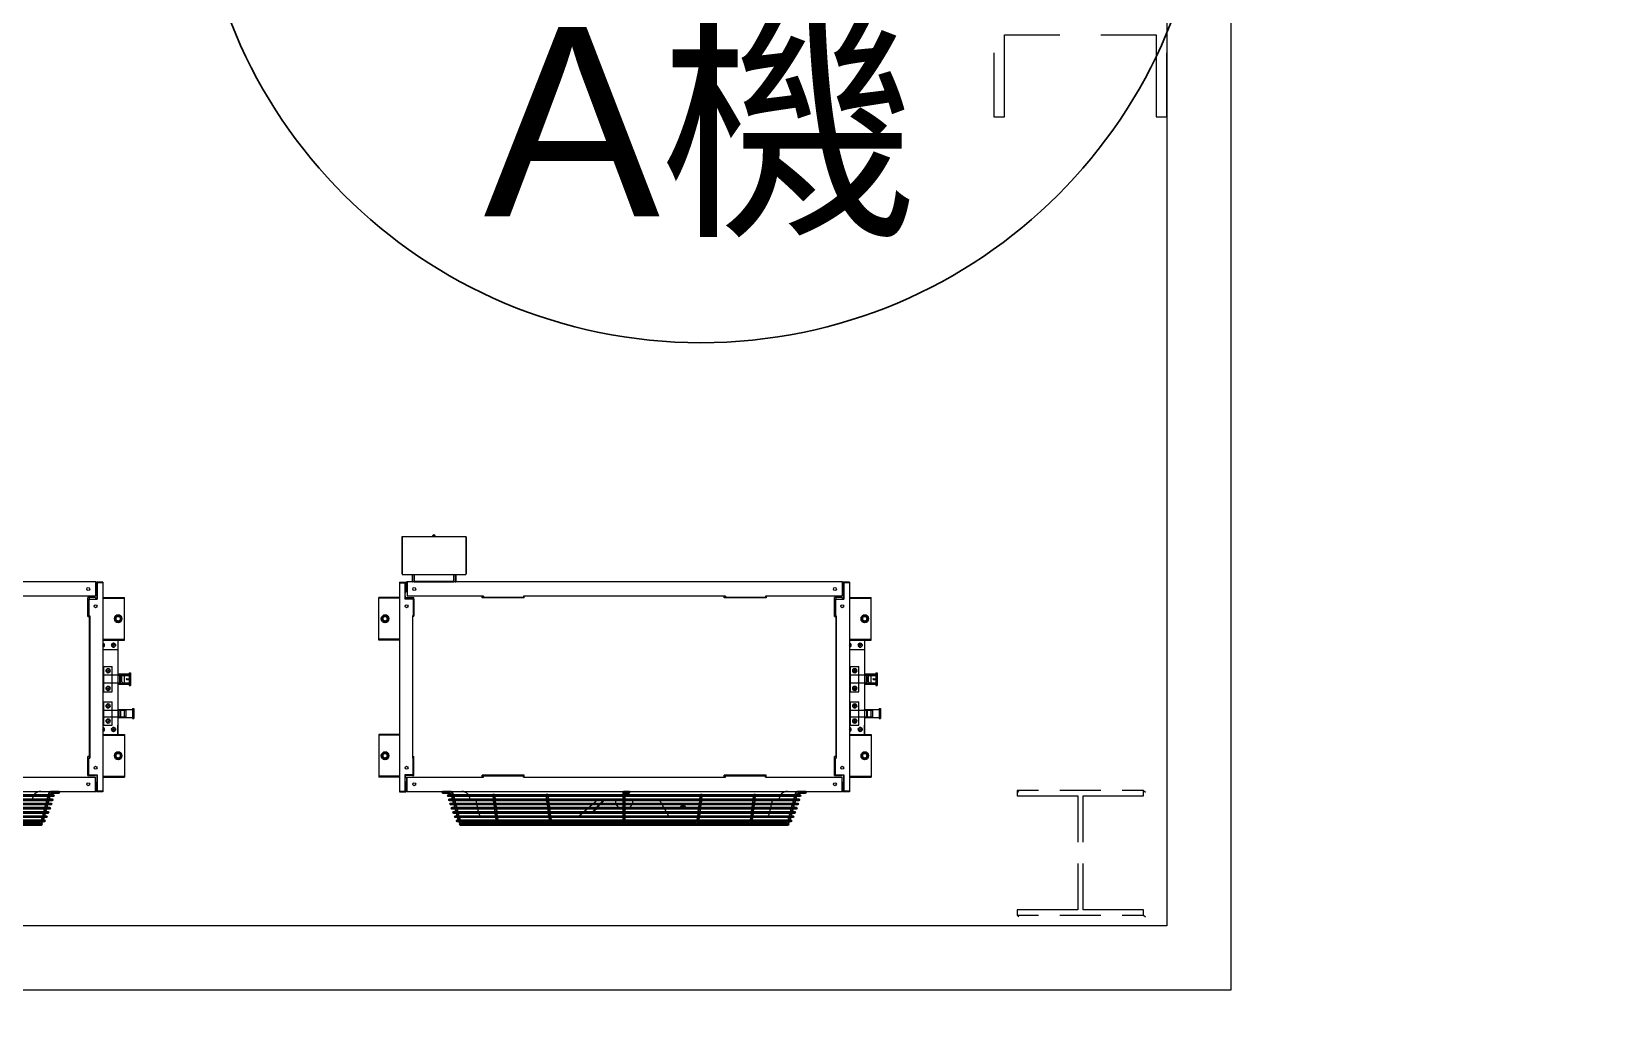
# Model space of a CAD drawing. Header units: millimetres. Extents: x 0 to 31017, y 0 to 21335.
# Drawn here: x 27140.9 to 27514, y 2749 to 2982.7 of the extents above; entities that cross this region are included whole.
import ezdxf
from ezdxf import colors
from ezdxf.entities.mleader import LeaderData, LeaderLine
from ezdxf.enums import TextEntityAlignment as Align
from ezdxf.math import Vec2, Vec3

# ---------------------------------------------------------------- set-up
doc = ezdxf.new("R2010")
doc.units = ezdxf.units.MM
for name, color, linetype in [('PDF_幾何圖形', 7, 'Continuous'), ('凝縮器組合', 7, 'Continuous'), ('吹出網', 3, 'Continuous'), ('木螺', 3, 'Continuous')]:
    doc.layers.add(name, color=color, linetype=linetype)
doc.styles.get("Standard").update_dxf_attribs({"font": 'arial.ttf'})

# ---------------------------------------------------------------- blocks, each defined once
blk = doc.blocks.new('3F建築底圖')
at = {"layer": 'PDF_幾何圖形', "lineweight": 9}
for points in [[(791.54, -3569.93), (791.54, -4092.9), (-30.39, -4092.9), (-30.39, -3569.93)], [(776.29, -3569.93), (776.29, -4077.65), (-15.15, -4077.65), (-15.15, -3569.93)]]:
    blk.add_lwpolyline(points, dxfattribs=at)
at = {"layer": 'PDF_幾何圖形', "lineweight": 0}
for points in [[(735.22, -3870.16), (735.22, -3885.4), (737.76, -3885.4), (737.76, -3865.92), (750.88, -3865.92)], [(760.62, -3865.92), (773.75, -3865.92), (773.75, -3885.4), (776.29, -3885.4), (776.29, -3870.16)], [(745.8, -4045.47), (740.72, -4045.47), (741.14, -4045.89)], [(740.72, -4045.47), (740.72, -4046.74), (755.12, -4046.74), (755.12, -4057.75)], [(760.62, -4045.47), (750.88, -4045.47)], [(756.39, -4057.75), (756.39, -4046.74), (770.79, -4046.74), (770.79, -4045.47), (771.21, -4045.89)], [(770.79, -4045.47), (765.7, -4045.47)], [(755.12, -4062.83), (755.12, -4073.84), (740.72, -4073.84), (740.72, -4075.11), (741.14, -4075.54)], [(770.79, -4075.11), (770.79, -4073.84), (756.39, -4073.84), (756.39, -4062.83)], [(740.72, -4075.11), (745.8, -4075.11)], [(750.88, -4075.11), (760.62, -4075.11)], [(765.7, -4075.11), (770.79, -4075.11), (771.21, -4075.54)]]:
    blk.add_lwpolyline(points, dxfattribs=at)
blk = doc.blocks.new('A$C3D8B3D36')
at = {"layer": '吹出網'}
for p, q in [((-741, 82), (69.8, 82)), ((-741, 79), (69.8, 79)), ((-737.1, 92), (65.9, 92)), ((-737.1, 89), (65.9, 89)), ((-736.9, 72), (-735, 79)), ((-734.2, 82), (-732.3, 89)), ((-732.8, 72), (-730.9, 79)), ((-732.6, 102), (61.4, 102)), ((-732.6, 99), (61.4, 99)), ((-731.4, 92), (-729.5, 99)), ((-730, 82), (-728.1, 89)), ((-727.3, 92), (-725.4, 99)), ((-724.6, 110.5), (53.4, 110.5)), ((-724.6, 106.5), (53.4, 106.5)), ((-722.1, 102.5), (-639, 102.5)), ((-642.4, 79), (-643.3, 72)), ((-641.1, 89), (-642, 82)), ((-639.8, 99), (-640.7, 92)), ((-638.4, 79), (-639.3, 72)), ((-637.1, 89), (-638, 82)), ((-635.8, 99), (-636.7, 92)), ((-632.7, 102.5), (-512.3, 102.5)), ((-515.8, 79), (-516.7, 72)), ((-514.4, 89), (-515.4, 82)), ((-513.1, 99), (-514.1, 92)), ((-511.7, 79), (-512.6, 72)), ((-510.4, 89), (-511.3, 82)), ((-509.1, 99), (-510, 92)), ((-506, 102.5), (-5.6, 102.5)), ((-506, 102.5), (-385.7, 102.5)), ((-337.6, 102), (-337.6, 104.5)), ((-337.6, 92), (-337.6, 99)), ((-337.6, 82), (-337.6, 89)), ((-337.6, 72), (-337.6, 79)), ((-333.6, 102), (-333.6, 104.5)), ((-333.6, 92), (-333.6, 99)), ((-333.6, 82), (-333.6, 89)), ((-333.6, 72), (-333.6, 79)), ((-162.1, 99), (-161.2, 92)), ((-160.8, 89), (-159.9, 82)), ((-159.5, 79), (-158.6, 72)), ((-158.1, 99), (-157.2, 92)), ((-156.8, 89), (-155.9, 82)), ((-155.5, 79), (-154.6, 72)), ((-35.5, 99), (-34.6, 92)), ((-34.2, 89), (-33.3, 82)), ((-32.9, 79), (-32, 72)), ((50.9, 102.5), (-32.3, 102.5)), ((-31.5, 99), (-30.5, 92)), ((-30.1, 89), (-29.2, 82)), ((-28.8, 79), (-27.9, 72)), ((56.1, 92), (54.1, 99)), ((58.8, 82), (56.9, 89)), ((60.2, 92), (58.3, 99)), ((61.5, 72), (59.6, 79)), ((62.9, 82), (61, 89)), ((65.7, 72), (63.8, 79)), ((-753.6, 42), (82.4, 42)), ((-753.6, 39), (82.4, 39)), ((-751.3, 52), (80.1, 52)), ((-751.3, 49), (80.1, 49)), ((-748.1, 62), (76.8, 62)), ((-748.1, 59), (76.8, 59)), ((-746.5, 36.7), (-745.9, 39)), ((-745.1, 72), (73.9, 72)), ((-745.1, 69), (73.9, 69)), ((-745.1, 42), (-743.2, 49)), ((-742.7, 35.7), (-741.8, 39)), ((-742.4, 52), (-740.5, 59)), ((-741, 42), (-739, 49)), ((-739.6, 62), (-737.7, 69)), ((-738.2, 52), (-736.3, 59)), ((-735.5, 62), (-733.6, 69)), ((-647.6, 39), (-647.8, 37.5)), ((-643.8, 37.5), (-647.8, 37.5)), ((-646.3, 49), (-647.2, 42)), ((-645, 59), (-645.9, 52)), ((-643.7, 69), (-644.6, 62)), ((-643.6, 39), (-643.8, 37.5)), ((-642.3, 49), (-643.2, 42)), ((-641, 59), (-641.9, 52)), ((-639.7, 69), (-640.6, 62)), ((-521, 39), (-521.2, 37.5)), ((-517.1, 37.5), (-521.2, 37.5)), ((-519.7, 49), (-520.6, 42)), ((-518.4, 59), (-519.3, 52)), ((-517.1, 69), (-518, 62)), ((-517, 39), (-517.1, 37.5)), ((-515.6, 49), (-516.6, 42)), ((-514.3, 59), (-515.3, 52)), ((-513, 69), (-513.9, 62)), ((-337.6, 62), (-337.6, 69)), ((-337.6, 52), (-337.6, 59)), ((-337.6, 42), (-337.6, 49)), ((-337.6, 34.5), (-337.6, 39)), ((-333.6, 62), (-333.6, 69)), ((-333.6, 52), (-333.6, 59)), ((-333.6, 42), (-333.6, 49)), ((-333.6, 32.5), (-333.6, 39)), ((-158.2, 69), (-157.3, 62)), ((-156.9, 59), (-156, 52)), ((-155.6, 49), (-154.7, 42)), ((-154.3, 39), (-154.1, 37.5)), ((-154.2, 69), (-153.3, 62)), ((-154.1, 37.5), (-150.1, 37.5)), ((-152.9, 59), (-152, 52)), ((-151.6, 49), (-150.6, 42)), ((-150.3, 39), (-150.1, 37.5)), ((-31.6, 69), (-30.7, 62)), ((-30.3, 59), (-29.3, 52)), ((-29, 49), (-28, 42)), ((-27.6, 39), (-27.4, 37.5)), ((-27.5, 69), (-26.6, 62)), ((-27.4, 37.5), (-23.4, 37.5)), ((-26.2, 59), (-25.3, 52)), ((-24.9, 49), (-24, 42)), ((-23.6, 39), (-23.4, 37.5)), ((64.3, 62), (62.3, 69)), ((67, 52), (65.1, 59)), ((68.4, 62), (66.5, 69)), ((69.7, 42), (67.8, 49)), ((71.1, 52), (69.2, 59)), ((71.4, 35.7), (70.5, 39)), ((73.9, 42), (71.9, 49)), ((75.3, 36.7), (74.7, 39)), ((-766.1, 34.5), (-749.4, 34.5)), ((-766.1, 30.5), (-749.4, 30.5)), ((-346.6, 34.5), (-335.6, 34.5)), ((-346.6, 30.5), (-335.6, 30.5)), ((78.2, 34.5), (94.9, 34.5)), ((78.2, 30.5), (94.9, 30.5))]:
    blk.add_line(p, q, dxfattribs=at)
for centre, radius, start, end in [((-741, 80.5), 1.5, 90, 270), ((-737.1, 90.5), 1.5, 90, 270), ((-732.6, 100.5), 1.5, 90, 270), ((-722.1, 99.5), 7, 90, 159.0752), ((-724.6, 108.5), 2, 90, 270), ((-722.1, 99.5), 3, 90, 123.5573), ((-632.7, 99.5), 7, 90, 159.0752), ((-632.7, 99.5), 3, 90, 123.5573), ((-506, 99.5), 7, 90, 159.0752), ((-506, 99.5), 3, 90, 123.5573), ((-335.6, 104.5), 2, 0, 180), ((-165.2, 99.5), 7, 20.9248, 90), ((-165.2, 99.5), 3, 56.4427, 90), ((-38.6, 99.5), 7, 20.9248, 90), ((-38.6, 99.5), 3, 56.4427, 90), ((50.9, 99.5), 7, 20.9248, 90), ((50.9, 99.5), 3, 56.4427, 90), ((53.4, 108.5), 2, 270, 90), ((61.4, 100.5), 1.5, 270, 90), ((65.9, 90.5), 1.5, 270, 90), ((69.8, 80.5), 1.5, 270, 90), ((-753.6, 40.5), 1.5, 90, 270), ((-751.3, 50.5), 1.5, 90, 270), ((-748.1, 60.5), 1.5, 90, 270), ((-745.1, 70.5), 1.5, 90, 270), ((73.9, 70.5), 1.5, 270, 90), ((76.8, 60.5), 1.5, 270, 90), ((80.1, 50.5), 1.5, 270, 90), ((82.4, 40.5), 1.5, 270, 90), ((-766.1, 32.5), 2, 90, 270), ((-749.4, 37.5), 3, 270, 344.7285), ((-749.4, 37.5), 7, 270, 344.7285), ((-346.6, 32.5), 2, 90, 270), ((-335.6, 32.5), 2, 270, 90), ((78.2, 37.5), 7, 195.2715, 270), ((78.2, 37.5), 3, 195.2715, 270), ((94.9, 32.5), 2, 270, 90)]:
    blk.add_arc(centre, radius, start, end, dxfattribs=at)
blk = doc.blocks.new('A$C3B0F5806')
at = {"layer": '木螺', "flags": 128}
blk.add_lwpolyline([(2.7, 12.6), (2.7, 5.4), (9, 1.8), (15.2, 5.4), (15.2, 12.6), (9, 16.2)], close=True, dxfattribs=at)
at = {"layer": '木螺'}
for radius in [9, 5.62]:
    blk.add_circle((9, 9), radius, dxfattribs=at)
blk = doc.blocks.new('A$C6CBB3B47')
at = {"layer": '木螺', "rotation": 270}
blk.add_blockref('A$C3B0F5806', (0, 18), dxfattribs=at)
blk = doc.blocks.new('HSM4')
at = {"color": 3}
for p, q in [((1.7, 1.7), (-1.7, -1.7)), ((1.7, -1.7), (-1.7, 1.7))]:
    blk.add_line(p, q, dxfattribs=at)
blk.add_circle((0, 0), 4.7, dxfattribs=at)
blk = doc.blocks.new('A$C14FE3FEC')
at = {"layer": '凝縮器組合', "rotation": 180}
blk.add_blockref('HSM4', (4.7, 4.7), dxfattribs=at)
blk = doc.blocks.new('3F機組圖灰底')
at = {"linetype": 'Continuous', "lineweight": 15}
h = blk.add_hatch(dxfattribs=at)
h.set_pattern_fill('ANSI31', color=8, scale=0.015, angle=810, style=0)
h.set_pattern_definition([(135, (106812.51297, -46333.883975), (-0.03367596, -0.03367596), [])])
edge = h.paths.add_edge_path()
edge.add_ellipse((106883.9, -46174.93), major_axis=(-0.5, 0), ratio=0.558366, start_angle=0, end_angle=360)
edge = h.paths.add_edge_path(flags=16)
edge.add_spline(control_points=[(106883.5, -46174.93), (106883.5, -46174.94), (106883.5, -46174.95), (106883.51, -46174.97), (106883.52, -46174.98), (106883.55, -46175.01), (106883.57, -46175.03), (106883.62, -46175.06), (106883.65, -46175.07), (106883.75, -46175.1), (106883.83, -46175.11), (106883.97, -46175.11), (106884.05, -46175.1), (106884.15, -46175.07), (106884.18, -46175.06), (106884.23, -46175.03), (106884.25, -46175.01), (106884.28, -46174.98), (106884.29, -46174.97), (106884.3, -46174.95), (106884.3, -46174.94), (106884.3, -46174.93), (106884.3, -46174.92), (106884.29, -46174.9), (106884.28, -46174.88), (106884.25, -46174.85), (106884.23, -46174.84), (106884.18, -46174.81), (106884.15, -46174.8), (106884.05, -46174.76), (106883.97, -46174.75), (106883.83, -46174.75), (106883.75, -46174.76), (106883.65, -46174.8), (106883.62, -46174.81), (106883.57, -46174.84), (106883.55, -46174.85), (106883.52, -46174.88), (106883.51, -46174.9), (106883.5, -46174.92), (106883.5, -46174.93), (106883.5, -46174.93)], knot_values=[0, 0, 0, 0, 0.261799, 0.261799, 0.523599, 0.523599, 0.785398, 0.785398, 1.047198, 1.047198, 1.570796, 1.570796, 2.094395, 2.094395, 2.356194, 2.356194, 2.617994, 2.617994, 2.879793, 2.879793, 3.141593, 3.141593, 3.403392, 3.403392, 3.665191, 3.665191, 3.926991, 3.926991, 4.18879, 4.18879, 4.712389, 4.712389, 5.235988, 5.235988, 5.497787, 5.497787, 5.759587, 5.759587, 6.021386, 6.021386, 6.283185, 6.283185, 6.283185, 6.283185], degree=3, periodic=0)
at = {"color": 8, "linetype": 'Continuous', "lineweight": 15}
for p, q in [((106832.38, -46110.79), (106817.08, -46110.79)), ((106817.08, -46110.79), (106817.08, -46119.59)), ((106817.08, -46110.79), (106817.08, -46119.59)), ((106817.18, -46110.79), (106817.18, -46119.79)), ((106817.18, -46110.79), (106817.18, -46119.79)), ((106824.32, -46110.64), (106824.32, -46110.79)), ((106825.14, -46110.64), (106824.32, -46110.64)), ((106825.14, -46110.71), (106824.32, -46110.71)), ((106824.73, -46110.64), (106824.68, -46110.71)), ((106824.77, -46110.64), (106824.73, -46110.71)), ((106825.14, -46110.64), (106825.14, -46110.79)), ((106832.28, -46110.79), (106832.28, -46119.79)), ((106832.38, -46110.79), (106832.38, -46119.59)), ((106817.08, -46119.59), (106817.18, -46119.59)), ((106817.18, -46119.79), (106832.28, -46119.79)), ((106819.53, -46119.79), (106819.53, -46121.49)), ((106819.65, -46119.79), (106819.65, -46121.49)), ((106820.03, -46119.79), (106820.03, -46121.5)), ((106829.43, -46121.5), (106829.43, -46119.79)), ((106829.81, -46119.79), (106829.81, -46121.49)), ((106829.93, -46119.79), (106829.93, -46121.49)), ((106832.38, -46119.59), (106832.28, -46119.59)), ((106744.41, -46121.5), (106640.81, -46121.5)), ((106744.29, -46121.5), (106744.29, -46124.9)), ((106744.29, -46122.78), (106744.41, -46122.78)), ((106744.33, -46121.71), (106744.33, -46123.71)), ((106744.33, -46121.71), (106744.53, -46121.71)), ((106744.53, -46123.71), (106744.33, -46123.71)), ((106744.41, -46121.5), (106744.41, -46122.78)), ((106744.53, -46123.99), (106744.53, -46121.59)), ((106746.03, -46121.59), (106744.53, -46121.59)), ((106746.03, -46121.59), (106744.53, -46121.59)), ((106746.03, -46121.59), (106744.53, -46121.59)), ((106744.65, -46123.99), (106744.53, -46123.99)), ((106744.63, -46123.99), (106744.63, -46125.59)), ((106744.65, -46123.99), (106744.65, -46121.71)), ((106746.03, -46121.71), (106744.65, -46121.71)), ((106744.73, -46121.71), (106744.73, -46125.59)), ((106746.03, -46121.59), (106746.03, -46171.39)), ((106816.53, -46121.59), (106816.53, -46171.39)), ((106816.53, -46121.59), (106818.03, -46121.59)), ((106816.53, -46121.59), (106818.03, -46121.59)), ((106816.53, -46121.59), (106818.03, -46121.59)), ((106816.53, -46121.71), (106817.91, -46121.71)), ((106817.83, -46121.71), (106817.83, -46125.59)), ((106817.91, -46123.99), (106817.91, -46121.71)), ((106817.91, -46123.99), (106818.03, -46123.99)), ((106818.03, -46123.99), (106818.03, -46121.59)), ((106818.03, -46121.71), (106818.23, -46121.71)), ((106818.03, -46123.71), (106818.23, -46123.71)), ((106921.83, -46121.5), (106818.23, -46121.5)), ((106818.23, -46121.5), (106818.23, -46122.78)), ((106818.23, -46121.5), (106818.23, -46122.78)), ((106818.23, -46121.71), (106818.23, -46123.71)), ((106818.35, -46122.78), (106818.23, -46122.78)), ((106818.35, -46121.5), (106818.35, -46124.9)), ((106819.53, -46121.49), (106819.65, -46121.49)), ((106819.53, -46121.49), (106819.65, -46121.49)), ((106820.03, -46121.37), (106829.43, -46121.37)), ((106820.03, -46121.49), (106829.43, -46121.49)), ((106820.53, -46121.49), (106820.53, -46121.37)), ((106828.93, -46121.49), (106828.93, -46121.37)), ((106829.81, -46121.49), (106829.93, -46121.49)), ((106829.93, -46121.49), (106829.81, -46121.49)), ((106921.71, -46121.5), (106921.71, -46124.9)), ((106921.71, -46122.78), (106921.83, -46122.78)), ((106921.75, -46121.71), (106921.75, -46123.71)), ((106921.75, -46121.71), (106921.95, -46121.71)), ((106921.95, -46123.71), (106921.75, -46123.71)), ((106921.83, -46121.5), (106921.83, -46122.78)), ((106921.95, -46123.99), (106921.95, -46121.59)), ((106923.45, -46121.59), (106921.95, -46121.59)), ((106923.45, -46121.59), (106921.95, -46121.59)), ((106923.45, -46121.59), (106921.95, -46121.59)), ((106922.07, -46123.99), (106921.95, -46123.99)), ((106922.05, -46123.99), (106922.05, -46125.59)), ((106922.07, -46123.99), (106922.07, -46121.71)), ((106923.45, -46121.71), (106922.07, -46121.71)), ((106922.15, -46121.71), (106922.15, -46125.59)), ((106923.45, -46121.59), (106923.45, -46171.39)), ((106744.29, -46124.9), (106726.11, -46124.9)), ((106742.51, -46129.74), (106742.51, -46125.24)), ((106742.81, -46125.24), (106742.51, -46125.24)), ((106742.63, -46125.59), (106742.63, -46129.59)), ((106742.63, -46125.59), (106744.73, -46125.59)), ((106742.75, -46125.59), (106742.75, -46129.59)), ((106742.81, -46125.24), (106742.81, -46125.59)), ((106742.83, -46125.24), (106742.83, -46125.59)), ((106744.33, -46125.24), (106742.83, -46125.24)), ((106744.33, -46125.24), (106744.33, -46125.59)), ((106746.03, -46125.18), (106751.2, -46125.18)), ((106746.03, -46125.41), (106751.2, -46125.41)), ((106751.2, -46135.38), (106751.2, -46125.18)), ((106816.53, -46125.18), (106811.62, -46125.18)), ((106816.53, -46125.18), (106811.62, -46125.18)), ((106811.62, -46135.38), (106811.62, -46125.18)), ((106811.62, -46135.38), (106811.62, -46125.18)), ((106812.62, -46125.18), (106811.62, -46125.18)), ((106816.53, -46125.41), (106811.62, -46125.41)), ((106817.96, -46124.85), (106817.83, -46124.85)), ((106819.93, -46125.59), (106817.83, -46125.59)), ((106817.96, -46125.59), (106817.96, -46124.85)), ((106818.11, -46125.24), (106818.11, -46125.59)), ((106818.11, -46125.24), (106819.61, -46125.24)), ((106836.53, -46124.9), (106818.35, -46124.9)), ((106819.61, -46125.24), (106819.61, -46125.59)), ((106819.64, -46125.24), (106819.64, -46125.59)), ((106819.64, -46125.24), (106819.94, -46125.24)), ((106819.81, -46125.59), (106819.81, -46129.59)), ((106819.93, -46125.59), (106819.93, -46129.59)), ((106819.94, -46129.74), (106819.94, -46125.24)), ((106836.53, -46125), (106836.18, -46125)), ((106836.18, -46125.3), (106836.18, -46125)), ((106846.18, -46125.3), (106836.18, -46125.3)), ((106846.18, -46125.3), (106836.18, -46125.3)), ((106836.53, -46124.9), (106836.53, -46125.2)), ((106846.03, -46125.2), (106836.53, -46125.2)), ((106894.03, -46124.9), (106846.03, -46124.9)), ((106846.03, -46124.9), (106846.03, -46125.2)), ((106846.18, -46125), (106846.03, -46125)), ((106846.18, -46125.3), (106846.18, -46125)), ((106894.03, -46125), (106893.68, -46125)), ((106894.03, -46125), (106893.68, -46125)), ((106893.68, -46125), (106893.68, -46125.3)), ((106893.68, -46125.3), (106893.68, -46125)), ((106903.68, -46125.3), (106893.68, -46125.3)), ((106903.68, -46125.3), (106893.68, -46125.3)), ((106894.03, -46124.9), (106894.03, -46125.2)), ((106903.53, -46125.2), (106894.03, -46125.2)), ((106921.71, -46124.9), (106903.53, -46124.9)), ((106903.53, -46124.9), (106903.53, -46125.2)), ((106903.68, -46125), (106903.53, -46125)), ((106903.68, -46125), (106903.53, -46125)), ((106903.68, -46125), (106903.68, -46125.3)), ((106903.68, -46125.3), (106903.68, -46125)), ((106919.93, -46129.74), (106919.93, -46125.24)), ((106920.23, -46125.24), (106919.93, -46125.24)), ((106920.05, -46125.59), (106920.05, -46129.59)), ((106920.05, -46125.59), (106922.15, -46125.59)), ((106920.17, -46125.59), (106920.17, -46129.59)), ((106920.23, -46125.24), (106920.23, -46125.59)), ((106920.25, -46125.24), (106920.25, -46125.59)), ((106921.75, -46125.24), (106920.25, -46125.24)), ((106921.75, -46125.24), (106921.75, -46125.59)), ((106923.45, -46125.18), (106928.62, -46125.18)), ((106923.45, -46125.41), (106928.62, -46125.41)), ((106928.62, -46135.38), (106928.62, -46125.18)), ((106742.51, -46129.74), (106742.81, -46129.74)), ((106742.63, -46129.59), (106742.93, -46129.59)), ((106742.8, -46129.74), (106742.8, -46129.59)), ((106742.81, -46129.74), (106742.81, -46129.59)), ((106742.83, -46129.59), (106742.83, -46163.39)), ((106742.93, -46129.59), (106742.93, -46163.39)), ((106819.63, -46129.59), (106819.63, -46163.39)), ((106819.93, -46129.59), (106819.63, -46129.59)), ((106819.64, -46129.59), (106819.64, -46129.74)), ((106819.94, -46129.74), (106819.64, -46129.74)), ((106919.93, -46129.74), (106920.23, -46129.74)), ((106920.05, -46129.59), (106920.35, -46129.59)), ((106920.22, -46129.74), (106920.22, -46129.59)), ((106920.23, -46129.74), (106920.23, -46129.59)), ((106920.25, -46129.59), (106920.25, -46163.39)), ((106920.35, -46129.59), (106920.35, -46163.39)), ((106746.03, -46135.15), (106751.2, -46135.15)), ((106746.03, -46135.15), (106751.2, -46135.15)), ((106746.03, -46135.38), (106749.6, -46135.38)), ((106746.03, -46135.38), (106749.6, -46135.38)), ((106746.03, -46135.38), (106749.6, -46135.38)), ((106749.6, -46135.15), (106749.6, -46137.55)), ((106749.6, -46135.15), (106749.6, -46137.55)), ((106749.6, -46135.38), (106749.6, -46143.67)), ((106749.6, -46135.38), (106751.2, -46135.38)), ((106749.6, -46135.38), (106749.6, -46143.67)), ((106749.6, -46135.38), (106751.2, -46135.38)), ((106751.2, -46135.38), (106751.2, -46135.38)), ((106751.2, -46135.38), (106751.2, -46135.38)), ((106816.53, -46135.15), (106811.62, -46135.15)), ((106816.53, -46135.38), (106811.62, -46135.38)), ((106816.53, -46135.38), (106811.62, -46135.38)), ((106923.45, -46135.15), (106928.62, -46135.15)), ((106923.45, -46135.15), (106928.62, -46135.15)), ((106923.45, -46135.38), (106927.02, -46135.38)), ((106923.45, -46135.38), (106927.02, -46135.38)), ((106923.45, -46135.38), (106927.02, -46135.38)), ((106927.02, -46135.15), (106927.02, -46137.55)), ((106927.02, -46135.15), (106927.02, -46137.55)), ((106927.02, -46135.38), (106927.02, -46143.67)), ((106927.02, -46135.38), (106928.62, -46135.38)), ((106927.02, -46135.38), (106927.02, -46143.67)), ((106927.02, -46135.38), (106928.62, -46135.38)), ((106928.62, -46135.38), (106928.62, -46135.38)), ((106928.62, -46135.38), (106928.62, -46135.38)), ((106746.16, -46136.38), (106746.03, -46136.52)), ((106746.16, -46136.38), (106746.03, -46136.52)), ((106746.16, -46136.72), (106746.03, -46136.58)), ((106746.16, -46136.72), (106746.03, -46136.58)), ((106746.03, -46137.55), (106749.6, -46137.55)), ((106746.03, -46137.55), (106749.6, -46137.55)), ((106923.58, -46136.38), (106923.45, -46136.52)), ((106923.58, -46136.38), (106923.45, -46136.52)), ((106923.58, -46136.72), (106923.45, -46136.58)), ((106923.58, -46136.72), (106923.45, -46136.58)), ((106923.45, -46137.55), (106927.02, -46137.55)), ((106923.45, -46137.55), (106927.02, -46137.55)), ((106746.3, -46141.62), (106748.3, -46141.62)), ((106746.3, -46147.62), (106746.3, -46141.62)), ((106746.3, -46141.62), (106748.3, -46141.62)), ((106746.3, -46147.62), (106746.3, -46141.62)), ((106748.3, -46147.62), (106748.3, -46141.62)), ((106748.3, -46147.62), (106748.3, -46141.62)), ((106923.72, -46141.62), (106925.72, -46141.62)), ((106923.72, -46147.62), (106923.72, -46141.62)), ((106923.72, -46141.62), (106925.72, -46141.62)), ((106923.72, -46147.62), (106923.72, -46141.62)), ((106925.72, -46147.62), (106925.72, -46141.62)), ((106925.72, -46147.62), (106925.72, -46141.62)), ((106750.12, -46143.67), (106746.03, -46143.67)), ((106750.12, -46145.57), (106746.03, -46145.57)), ((106750.12, -46143.67), (106748.57, -46143.67)), ((106749.6, -46145.57), (106748.57, -46145.57)), ((106749.6, -46145.57), (106749.6, -46151.99)), ((106749.63, -46143.39), (106749.63, -46145.84)), ((106749.63, -46143.39), (106752.33, -46143.39)), ((106749.63, -46143.69), (106752.33, -46143.69)), ((106749.63, -46145.54), (106752.33, -46145.54)), ((106749.63, -46145.84), (106752.33, -46145.84)), ((106750.22, -46143.54), (106750.12, -46143.67)), ((106750.12, -46145.57), (106750.12, -46143.67)), ((106750.22, -46145.7), (106750.12, -46145.57)), ((106750.22, -46145.7), (106750.22, -46143.54)), ((106750.22, -46143.54), (106751.22, -46143.54)), ((106750.22, -46145.7), (106751.22, -46145.7)), ((106750.83, -46143.77), (106750.53, -46144.02)), ((106750.53, -46144.02), (106750.53, -46145.22)), ((106750.53, -46145.22), (106750.83, -46145.47)), ((106750.83, -46143.77), (106752.33, -46143.77)), ((106750.83, -46145.47), (106752.33, -46145.47)), ((106751.2, -46143.67), (106751.2, -46143.67)), ((106751.2, -46145.57), (106751.2, -46145.57)), ((106751.22, -46145.7), (106751.22, -46143.54)), ((106751.73, -46144.52), (106752.63, -46144.52)), ((106751.73, -46144.72), (106752.63, -46144.72)), ((106752.33, -46143.09), (106752.33, -46145.84)), ((106752.33, -46143.09), (106752.63, -46143.09)), ((106752.33, -46143.69), (106752.33, -46143.77)), ((106752.33, -46145.47), (106752.33, -46145.54)), ((106752.33, -46145.84), (106752.33, -46146.14)), ((106752.33, -46146.14), (106752.63, -46146.14)), ((106752.63, -46143.09), (106752.63, -46146.14)), ((106927.54, -46143.67), (106923.45, -46143.67)), ((106927.54, -46145.57), (106923.45, -46145.57)), ((106927.54, -46143.67), (106925.99, -46143.67)), ((106927.02, -46145.57), (106925.99, -46145.57)), ((106927.02, -46145.57), (106927.02, -46151.99)), ((106927.05, -46143.39), (106927.05, -46145.84)), ((106927.05, -46143.39), (106929.75, -46143.39)), ((106927.05, -46143.69), (106929.75, -46143.69)), ((106927.05, -46145.54), (106929.75, -46145.54)), ((106927.05, -46145.84), (106929.75, -46145.84)), ((106927.64, -46143.54), (106927.54, -46143.67)), ((106927.54, -46145.57), (106927.54, -46143.67)), ((106927.64, -46145.7), (106927.54, -46145.57)), ((106927.64, -46145.7), (106927.64, -46143.54)), ((106927.64, -46143.54), (106928.64, -46143.54)), ((106927.64, -46145.7), (106928.64, -46145.7)), ((106928.25, -46143.77), (106927.95, -46144.02)), ((106927.95, -46144.02), (106927.95, -46145.22)), ((106927.95, -46145.22), (106928.25, -46145.47)), ((106928.25, -46143.77), (106929.75, -46143.77)), ((106928.25, -46145.47), (106929.75, -46145.47)), ((106928.63, -46143.67), (106928.63, -46143.67)), ((106928.63, -46145.57), (106928.63, -46145.57)), ((106928.64, -46145.7), (106928.64, -46143.54)), ((106929.15, -46144.52), (106930.05, -46144.52)), ((106929.15, -46144.72), (106930.05, -46144.72)), ((106929.75, -46143.09), (106929.75, -46145.84)), ((106929.75, -46143.09), (106930.05, -46143.09)), ((106929.75, -46143.69), (106929.75, -46143.77)), ((106929.75, -46145.47), (106929.75, -46145.54)), ((106929.75, -46145.84), (106929.75, -46146.14)), ((106929.75, -46146.14), (106930.05, -46146.14)), ((106930.05, -46143.09), (106930.05, -46146.14)), ((106746.3, -46147.62), (106748.3, -46147.62)), ((106746.3, -46147.62), (106748.3, -46147.62)), ((106746.3, -46155.58), (106746.3, -46149.98)), ((106746.3, -46155.58), (106746.3, -46149.98)), ((106746.3, -46149.98), (106748.3, -46149.98)), ((106746.3, -46149.98), (106748.3, -46149.98)), ((106748.3, -46155.58), (106748.3, -46149.98)), ((106748.3, -46155.58), (106748.3, -46149.98)), ((106923.72, -46147.62), (106925.72, -46147.62)), ((106923.72, -46147.62), (106925.72, -46147.62)), ((106923.72, -46155.58), (106923.72, -46149.98)), ((106923.72, -46155.58), (106923.72, -46149.98)), ((106923.72, -46149.98), (106925.72, -46149.98)), ((106923.72, -46149.98), (106925.72, -46149.98)), ((106925.72, -46155.58), (106925.72, -46149.98)), ((106925.72, -46155.58), (106925.72, -46149.98)), ((106746.03, -46151.99), (106750.2, -46151.99)), ((106746.03, -46153.58), (106750.2, -46153.58)), ((106749.74, -46151.99), (106749.6, -46151.85)), ((106749.6, -46151.85), (106749.6, -46153.72)), ((106749.6, -46151.85), (106753.1, -46151.85)), ((106749.6, -46153.58), (106749.6, -46157.97)), ((106749.6, -46153.72), (106749.74, -46153.58)), ((106749.6, -46153.72), (106753.1, -46153.72)), ((106749.74, -46153.58), (106749.74, -46151.99)), ((106749.74, -46151.99), (106751.6, -46151.99)), ((106749.74, -46153.58), (106751.6, -46153.58)), ((106750.3, -46151.86), (106750.2, -46151.99)), ((106750.2, -46153.58), (106750.2, -46151.99)), ((106750.3, -46153.71), (106750.2, -46153.58)), ((106750.3, -46151.86), (106751.2, -46151.86)), ((106750.3, -46153.71), (106750.3, -46151.86)), ((106750.3, -46153.71), (106751.2, -46153.71)), ((106751.2, -46153.71), (106751.2, -46151.86)), ((106751.6, -46153.58), (106751.6, -46151.99)), ((106753.1, -46151.56), (106753.4, -46151.56)), ((106753.1, -46151.56), (106753.1, -46151.85)), ((106753.1, -46151.85), (106753.1, -46154.01)), ((106753.1, -46154.01), (106753.4, -46154.01)), ((106753.4, -46151.56), (106753.4, -46154.01)), ((106923.45, -46151.99), (106927.63, -46151.99)), ((106923.45, -46153.58), (106927.63, -46153.58)), ((106927.16, -46151.99), (106927.02, -46151.85)), ((106927.02, -46151.85), (106927.02, -46153.72)), ((106927.02, -46151.85), (106930.52, -46151.85)), ((106927.02, -46153.58), (106927.02, -46157.97)), ((106927.02, -46153.72), (106927.16, -46153.58)), ((106927.02, -46153.72), (106930.52, -46153.72)), ((106927.16, -46153.58), (106927.16, -46151.99)), ((106927.16, -46151.99), (106929.02, -46151.99)), ((106927.16, -46153.58), (106929.02, -46153.58)), ((106927.73, -46151.86), (106927.63, -46151.99)), ((106927.63, -46153.58), (106927.63, -46151.99)), ((106927.73, -46153.71), (106927.63, -46153.58)), ((106927.73, -46151.86), (106928.63, -46151.86)), ((106927.73, -46153.71), (106927.73, -46151.86)), ((106927.73, -46153.71), (106928.63, -46153.71)), ((106928.63, -46153.71), (106928.63, -46151.86)), ((106929.02, -46153.58), (106929.02, -46151.99)), ((106930.52, -46151.56), (106930.82, -46151.56)), ((106930.52, -46151.56), (106930.52, -46151.85)), ((106930.52, -46151.85), (106930.52, -46154.01)), ((106930.52, -46154.01), (106930.82, -46154.01)), ((106930.82, -46151.56), (106930.82, -46154.01)), ((106746.16, -46156.4), (106746.03, -46156.54)), ((106746.16, -46156.4), (106746.03, -46156.54)), ((106746.16, -46156.74), (106746.03, -46156.6)), ((106746.16, -46156.74), (106746.03, -46156.6)), ((106746.03, -46157.74), (106749.6, -46157.74)), ((106746.3, -46155.58), (106748.3, -46155.58)), ((106746.3, -46155.58), (106748.3, -46155.58)), ((106746.3, -46155.58), (106748.3, -46155.58)), ((106746.3, -46155.58), (106748.3, -46155.58)), ((106749.6, -46157.97), (106749.6, -46155.57)), ((106749.6, -46157.74), (106751.2, -46157.74)), ((106751.2, -46157.74), (106751.2, -46167.94)), ((106751.2, -46157.74), (106751.2, -46157.74)), ((106811.62, -46157.74), (106811.62, -46167.94)), ((106811.62, -46157.74), (106811.62, -46167.94)), ((106816.53, -46157.74), (106811.62, -46157.74)), ((106923.58, -46156.4), (106923.45, -46156.54)), ((106923.58, -46156.4), (106923.45, -46156.54)), ((106923.58, -46156.74), (106923.45, -46156.6)), ((106923.58, -46156.74), (106923.45, -46156.6)), ((106923.45, -46157.74), (106927.02, -46157.74)), ((106923.72, -46155.58), (106925.72, -46155.58)), ((106923.72, -46155.58), (106925.72, -46155.58)), ((106923.72, -46155.58), (106925.72, -46155.58)), ((106923.72, -46155.58), (106925.72, -46155.58)), ((106927.02, -46157.97), (106927.02, -46155.57)), ((106927.02, -46157.74), (106928.62, -46157.74)), ((106928.62, -46157.74), (106928.62, -46167.94)), ((106928.62, -46157.74), (106928.62, -46157.74)), ((106746.03, -46157.97), (106751.2, -46157.97)), ((106816.53, -46157.97), (106811.62, -46157.97)), ((106923.45, -46157.97), (106928.62, -46157.97)), ((106742.51, -46167.54), (106742.51, -46163.04)), ((106742.81, -46163.04), (106742.51, -46163.04)), ((106742.63, -46167.39), (106742.63, -46163.39)), ((106742.63, -46163.39), (106742.93, -46163.39)), ((106742.75, -46167.39), (106742.75, -46163.39)), ((106742.81, -46163.04), (106742.81, -46163.39)), ((106819.93, -46163.39), (106819.63, -46163.39)), ((106819.64, -46163.04), (106819.64, -46163.39)), ((106819.64, -46163.04), (106819.94, -46163.04)), ((106819.81, -46167.39), (106819.81, -46163.39)), ((106819.93, -46167.39), (106819.93, -46163.39)), ((106819.94, -46167.54), (106819.94, -46163.04)), ((106919.93, -46167.54), (106919.93, -46163.04)), ((106920.23, -46163.04), (106919.93, -46163.04)), ((106920.05, -46167.39), (106920.05, -46163.39)), ((106920.05, -46163.39), (106920.35, -46163.39)), ((106920.17, -46167.39), (106920.17, -46163.39)), ((106920.23, -46163.04), (106920.23, -46163.39)), ((106726.11, -46167.9), (106744.29, -46167.9)), ((106742.51, -46167.54), (106742.81, -46167.54)), ((106742.81, -46167.54), (106742.51, -46167.54)), ((106742.63, -46167.39), (106744.73, -46167.39)), ((106742.81, -46167.54), (106742.81, -46167.39)), ((106742.81, -46167.39), (106742.81, -46167.54)), ((106742.83, -46167.39), (106742.83, -46167.54)), ((106742.83, -46167.54), (106744.33, -46167.54)), ((106744.29, -46171.3), (106744.29, -46167.9)), ((106744.33, -46167.39), (106744.33, -46167.54)), ((106744.53, -46168.99), (106744.53, -46171.39)), ((106744.65, -46168.99), (106744.53, -46168.99)), ((106744.63, -46167.39), (106744.63, -46168.99)), ((106744.65, -46168.99), (106744.65, -46171.27)), ((106744.73, -46167.39), (106744.73, -46171.27)), ((106746.03, -46167.71), (106751.2, -46167.71)), ((106746.03, -46167.94), (106751.2, -46167.94)), ((106816.53, -46167.71), (106811.62, -46167.71)), ((106816.53, -46167.94), (106811.62, -46167.94)), ((106816.53, -46167.94), (106811.62, -46167.94)), ((106812.62, -46167.94), (106811.62, -46167.94)), ((106817.83, -46167.39), (106817.83, -46171.27)), ((106819.93, -46167.39), (106817.83, -46167.39)), ((106817.96, -46168.13), (106817.83, -46168.13)), ((106817.91, -46168.99), (106817.91, -46171.27)), ((106817.91, -46168.99), (106818.03, -46168.99)), ((106817.96, -46167.39), (106817.96, -46168.13)), ((106819.61, -46167.54), (106817.96, -46167.54)), ((106818.03, -46168.99), (106818.03, -46171.39)), ((106818.31, -46167.98), (106818.35, -46167.98)), ((106818.31, -46169.48), (106818.31, -46167.98)), ((106818.35, -46167.9), (106836.53, -46167.9)), ((106818.35, -46171.3), (106818.35, -46167.9)), ((106819.61, -46167.39), (106819.61, -46167.54)), ((106819.64, -46167.54), (106819.64, -46167.39)), ((106819.64, -46167.39), (106819.64, -46167.54)), ((106819.64, -46167.54), (106819.94, -46167.54)), ((106819.94, -46167.54), (106819.64, -46167.54)), ((106836.18, -46167.78), (106836.18, -46167.48)), ((106836.18, -46167.78), (106836.18, -46167.48)), ((106846.18, -46167.48), (106836.18, -46167.48)), ((106836.53, -46167.78), (106836.18, -46167.78)), ((106836.53, -46167.6), (106846.03, -46167.6)), ((106836.53, -46167.9), (106836.53, -46167.6)), ((106846.03, -46167.9), (106846.03, -46167.6)), ((106846.18, -46167.78), (106846.03, -46167.78)), ((106846.03, -46167.9), (106894.03, -46167.9)), ((106846.18, -46167.78), (106846.18, -46167.48)), ((106893.68, -46167.78), (106893.68, -46167.48)), ((106903.68, -46167.48), (106893.68, -46167.48)), ((106894.03, -46167.78), (106893.68, -46167.78)), ((106894.03, -46167.6), (106903.53, -46167.6)), ((106894.03, -46167.9), (106894.03, -46167.6)), ((106903.53, -46167.9), (106903.53, -46167.6)), ((106903.68, -46167.78), (106903.53, -46167.78)), ((106903.53, -46167.9), (106921.71, -46167.9)), ((106903.68, -46167.78), (106903.68, -46167.48)), ((106919.93, -46167.54), (106920.23, -46167.54)), ((106920.23, -46167.54), (106919.93, -46167.54)), ((106920.05, -46167.39), (106922.15, -46167.39)), ((106920.23, -46167.54), (106920.23, -46167.39)), ((106920.23, -46167.39), (106920.23, -46167.54)), ((106920.25, -46167.39), (106920.25, -46167.54)), ((106920.25, -46167.54), (106921.75, -46167.54)), ((106921.71, -46171.3), (106921.71, -46167.9)), ((106921.75, -46167.39), (106921.75, -46167.54)), ((106921.95, -46168.99), (106921.95, -46171.39)), ((106922.07, -46168.99), (106921.95, -46168.99)), ((106922.05, -46167.39), (106922.05, -46168.99)), ((106922.07, -46168.99), (106922.07, -46171.27)), ((106922.15, -46167.39), (106922.15, -46171.27)), ((106923.45, -46167.71), (106928.62, -46167.71)), ((106923.45, -46167.94), (106928.62, -46167.94)), ((106640.81, -46171.3), (106744.41, -46171.3)), ((106744.33, -46170.01), (106744.29, -46170.01)), ((106744.29, -46170.02), (106744.41, -46170.02)), ((106744.33, -46171.27), (106744.33, -46169.27)), ((106744.53, -46169.27), (106744.33, -46169.27)), ((106744.33, -46171.27), (106744.53, -46171.27)), ((106744.41, -46171.3), (106744.41, -46170.02)), ((106744.41, -46171.3), (106744.41, -46170.02)), ((106744.65, -46170.39), (106744.53, -46170.39)), ((106746.03, -46171.39), (106744.53, -46171.39)), ((106746.03, -46171.39), (106744.53, -46171.39)), ((106746.03, -46171.27), (106744.65, -46171.27)), ((106816.53, -46171.27), (106817.91, -46171.27)), ((106816.53, -46171.39), (106818.03, -46171.39)), ((106816.53, -46171.39), (106818.03, -46171.39)), ((106817.91, -46170.39), (106818.03, -46170.39)), ((106818.03, -46169.27), (106818.23, -46169.27)), ((106818.03, -46171.27), (106818.23, -46171.27)), ((106818.23, -46171.27), (106818.23, -46169.27)), ((106818.35, -46170.01), (106818.23, -46170.01)), ((106818.23, -46171.3), (106818.23, -46170.02)), ((106818.35, -46170.02), (106818.23, -46170.02)), ((106818.23, -46171.3), (106921.83, -46171.3)), ((106818.35, -46169.48), (106818.31, -46169.48)), ((106921.75, -46170.01), (106921.71, -46170.01)), ((106921.71, -46170.02), (106921.83, -46170.02)), ((106921.75, -46171.27), (106921.75, -46169.27)), ((106921.95, -46169.27), (106921.75, -46169.27)), ((106921.75, -46171.27), (106921.95, -46171.27)), ((106921.83, -46171.3), (106921.83, -46170.02)), ((106921.83, -46171.3), (106921.83, -46170.02)), ((106922.07, -46170.39), (106921.95, -46170.39)), ((106923.45, -46171.39), (106921.95, -46171.39)), ((106923.45, -46171.39), (106921.95, -46171.39)), ((106923.45, -46171.27), (106922.07, -46171.27)), ((106729.31, -46173.3), (106655.91, -46173.3)), ((106906.73, -46173.3), (106833.33, -46173.3)), ((106863.67, -46173.3), (106859.28, -46177.22)), ((106862.51, -46176.4), (106862.42, -46176.25)), ((106867.83, -46173.47), (106867.83, -46173.3)), ((106872.03, -46173.47), (106872.03, -46173.3)), ((106880.58, -46177.22), (106878.32, -46173.3)), ((106883.25, -46174.93), (106884.55, -46174.93)), ((106883.9, -46175.33), (106883.9, -46174.53)), ((106835.6, -46177.22), (106859.28, -46177.22)), ((106904.26, -46177.22), (106880.58, -46177.22))]:
    blk.add_line(p, q, dxfattribs=at)
for centre, radius in [((106742.59, -46123.2), 0.35), ((106820.05, -46123.2), 0.35), ((106920.01, -46123.2), 0.35), ((106744.33, -46127.29), 0.35), ((106818.23, -46127.29), 0.35), ((106921.75, -46127.29), 0.35), ((106749.7, -46130.28), 0.75), ((106813.12, -46130.28), 0.75), ((106927.12, -46130.28), 0.75), ((106749.7, -46162.84), 0.75), ((106813.12, -46162.84), 0.75), ((106927.12, -46162.84), 0.75), ((106744.33, -46165.69), 0.35), ((106818.23, -46165.69), 0.35), ((106921.75, -46165.69), 0.35), ((106742.59, -46169.6), 0.35), ((106820.05, -46169.6), 0.35), ((106920.01, -46169.6), 0.35)]:
    blk.add_circle(centre, radius, dxfattribs=at)
for centre, radius, start, end in [((106824.73, -46110.64), 0.3, 0, 180), ((106746, -46136.55), 0.47, 273.9651, 86.0349), ((106746, -46136.55), 0.47, 273.9651, 86.0349), ((106923.42, -46136.55), 0.47, 273.9651, 86.0349), ((106923.42, -46136.55), 0.47, 273.9651, 86.0349), ((106751.73, -46144.62), 0.1, 90, 270), ((106929.15, -46144.62), 0.1, 90, 270), ((106746, -46156.57), 0.47, 273.9651, 86.0349), ((106923.42, -46156.57), 0.47, 273.9651, 86.0349), ((106731.31, -46173.3), 2, 90, 180), ((106831.33, -46173.3), 2, 0, 90), ((106908.73, -46173.3), 2, 90, 180), ((106861.4, -46169.25), 27, 188.6309, 197.1727), ((106883.68, -46192.9), 27, 133.447, 141.9243), ((106883.68, -46192.9), 26.84, 133.0852, 142.0618), ((106869.93, -46173.47), 2.1, 180, 0), ((106878.46, -46169.25), 27, 342.8273, 351.3691)]:
    blk.add_arc(centre, radius, start, end, dxfattribs=at)
blk.add_ellipse((106883.9, -46174.93), major_axis=(-0.5, 0), ratio=0.558366, dxfattribs=at)
blk.add_open_spline([(106883.5, -46174.93), (106883.5, -46174.94), (106883.5, -46174.95), (106883.51, -46174.97), (106883.52, -46174.98), (106883.55, -46175.01), (106883.57, -46175.03), (106883.62, -46175.06), (106883.65, -46175.07), (106883.75, -46175.1), (106883.83, -46175.11), (106883.97, -46175.11), (106884.05, -46175.1), (106884.15, -46175.07), (106884.18, -46175.06), (106884.23, -46175.03), (106884.25, -46175.01), (106884.28, -46174.98), (106884.29, -46174.97), (106884.3, -46174.95), (106884.3, -46174.94), (106884.3, -46174.93), (106884.3, -46174.92), (106884.29, -46174.9), (106884.28, -46174.88), (106884.25, -46174.85), (106884.23, -46174.84), (106884.18, -46174.81), (106884.15, -46174.8), (106884.05, -46174.76), (106883.97, -46174.75), (106883.83, -46174.75), (106883.75, -46174.76), (106883.65, -46174.8), (106883.62, -46174.81), (106883.57, -46174.84), (106883.55, -46174.85), (106883.52, -46174.88), (106883.51, -46174.9), (106883.5, -46174.92), (106883.5, -46174.93), (106883.5, -46174.93)], degree=3, knots=[0, 0, 0, 0, 0.261799, 0.261799, 0.523599, 0.523599, 0.785398, 0.785398, 1.047198, 1.047198, 1.570796, 1.570796, 2.094395, 2.094395, 2.356194, 2.356194, 2.617994, 2.617994, 2.879793, 2.879793, 3.141593, 3.141593, 3.403392, 3.403392, 3.665191, 3.665191, 3.926991, 3.926991, 4.18879, 4.18879, 4.712389, 4.712389, 5.235988, 5.235988, 5.497787, 5.497787, 5.759587, 5.759587, 6.021386, 6.021386, 6.283185, 6.283185, 6.283185, 6.283185], dxfattribs=at)
at = {"color": 8, "linetype": 'Continuous', "lineweight": 15, "yscale": 0.1000000000000001, "rotation": 180}
for name, p, xscale, zscale in [('A$C6CBB3B47', (106750.6, -46129.38), 0.1000000000000001, 0.1000000000000001), ('A$C6CBB3B47', (106812.22, -46129.38), -0.1000000000000001, 0.1), ('A$C6CBB3B47', (106928.02, -46129.38), 0.1000000000000001, 0.1000000000000001), ('A$C14FE3FEC', (106749.07, -46136.08), 0.1000000000000001, 0.1000000000000001), ('A$C14FE3FEC', (106749.07, -46136.08), 0.1000000000000001, 0.1000000000000001), ('A$C14FE3FEC', (106926.49, -46136.08), 0.1000000000000001, 0.1000000000000001), ('A$C14FE3FEC', (106926.49, -46136.08), 0.1000000000000001, 0.1000000000000001), ('A$C14FE3FEC', (106747.77, -46142.15), 0.1000000000000001, 0.1000000000000001), ('A$C14FE3FEC', (106747.77, -46142.15), 0.1000000000000001, 0.1000000000000001), ('A$C14FE3FEC', (106925.19, -46142.15), 0.1000000000000001, 0.1000000000000001), ('A$C14FE3FEC', (106925.19, -46142.15), 0.1000000000000001, 0.1000000000000001), ('A$C14FE3FEC', (106747.77, -46146.35), 0.1000000000000001, 0.1000000000000001), ('A$C14FE3FEC', (106747.77, -46146.35), 0.1000000000000001, 0.1000000000000001), ('A$C14FE3FEC', (106925.19, -46146.35), 0.1000000000000001, 0.1000000000000001), ('A$C14FE3FEC', (106925.19, -46146.35), 0.1000000000000001, 0.1000000000000001), ('A$C14FE3FEC', (106747.77, -46150.51), 0.1000000000000001, 0.1000000000000001), ('A$C14FE3FEC', (106747.77, -46150.51), 0.1000000000000001, 0.1000000000000001), ('A$C14FE3FEC', (106747.77, -46154.11), 0.1000000000000001, 0.1000000000000001), ('A$C14FE3FEC', (106747.77, -46154.11), 0.1000000000000001, 0.1000000000000001), ('A$C14FE3FEC', (106925.19, -46150.51), 0.1000000000000001, 0.1000000000000001), ('A$C14FE3FEC', (106925.19, -46150.51), 0.1000000000000001, 0.1000000000000001), ('A$C14FE3FEC', (106925.19, -46154.11), 0.1000000000000001, 0.1000000000000001), ('A$C14FE3FEC', (106925.19, -46154.11), 0.1000000000000001, 0.1000000000000001), ('A$C14FE3FEC', (106749.07, -46156.1), 0.1000000000000001, 0.1000000000000001), ('A$C14FE3FEC', (106749.07, -46156.1), 0.1000000000000001, 0.1000000000000001), ('A$C14FE3FEC', (106926.49, -46156.1), 0.1000000000000001, 0.1000000000000001), ('A$C14FE3FEC', (106926.49, -46156.1), 0.1000000000000001, 0.1000000000000001), ('A$C6CBB3B47', (106750.6, -46161.94), 0.1000000000000001, 0.1000000000000001), ('A$C6CBB3B47', (106812.22, -46161.94), -0.1000000000000001, 0.1), ('A$C6CBB3B47', (106928.02, -46161.94), 0.1000000000000001, 0.1000000000000001), ('A$C3D8B3D36', (106658.95, -46168.25), 0.1000000000000001, 0.1000000000000001), ('A$C3D8B3D36', (106836.37, -46168.25), 0.1000000000000001, 0.1000000000000001)]:
    blk.add_blockref(name, p, dxfattribs=dict(at, xscale=xscale, zscale=zscale))
blk = doc.blocks.new('_DetailCallout')
at = {"color": 0, "linetype": 'ByBlock', "lineweight": -2, "transparency": 16777216}
blk.add_line((8, 0), (-8, 0), dxfattribs=at)
blk.add_circle((0, 0), 8, dxfattribs=at)
at = {"color": 0, "transparency": 16777216}
for tag, p in [('視圖號碼', (0, 1)), ('圖紙號碼', (0, -6))]:
    blk.add_attdef(tag, text='', height=3, dxfattribs=at).set_placement(p, align=Align.CENTER)

msp = doc.modelspace()

# ---------------------------------------------------------------- block references
msp.add_blockref('3F建築底圖', (26634.36, 6847.73))
at = {"color": 30}
msp.add_blockref('3F機組圖灰底', (-79588.23, 48973.33), dxfattribs=at)

# ---------------------------------------------------------------- leaders
at = {"color": 54}
ml = msp.add_multileader_block('Standard', dxfattribs=at)
ml.set_content('_DetailCallout', color=54, scale=15)
ml.set_attribute('視圖號碼', '冷藏庫', width=0)
ml.set_attribute('圖紙號碼', 'A機', width=0)
ml.set_leader_properties()
ml.build(insert=Vec2(0, 0))
ml.multileader.update_dxf_attribs({"leader_type": 0})
ctx = ml.context
ctx.base_point, ctx.plane_origin = Vec3(29838.44, 5795.86), Vec3(29958.44, 5795.86)
notes = []
notes.append((ctx, [(0, (0, 0, 0), (0, 0), (1, 0), 1, [])]))
ctx.block.insert = Vec3(29958.44, 5795.86)
at = {"color": 230}
ml = msp.add_multileader_block('Standard', dxfattribs=at)
ml.set_content('_DetailCallout', color=230, scale=15)
ml.set_attribute('視圖號碼', '冷藏庫', width=0)
ml.set_attribute('圖紙號碼', 'A機', width=0)
ml.set_leader_properties()
ml.build(insert=Vec2(0, 0))
ml.multileader.update_dxf_attribs({"leader_type": 0})
ctx = ml.context
ctx.base_point, ctx.plane_origin = Vec3(29234.45, 5540.76), Vec3(29354.45, 5540.76)
notes.append((ctx, [(0, (0, 0, 0), (0, 0), (1, 0), 1, [])]))
ctx.block.insert = Vec3(29354.45, 5540.76)
at = {"color": 30}
ml = msp.add_multileader_block('Standard', dxfattribs=at)
ml.set_content('_DetailCallout', color=30, scale=15)
ml.set_attribute('視圖號碼', '冷藏庫', width=0)
ml.set_attribute('圖紙號碼', 'A', width=0)
ml.set_leader_properties()
ml.build(insert=Vec2(0, 0))
ml.multileader.update_dxf_attribs({"leader_type": 0})
ctx = ml.context
ctx.base_point, ctx.plane_origin = Vec3(29710.71, 5353.36), Vec3(29830.71, 5353.36)
notes.append((ctx, [(0, (0, 0, 0), (0, 0), (1, 0), 1, [])]))
ctx.block.insert = Vec3(29830.71, 5353.36)
ml = msp.add_multileader_block('Standard', dxfattribs=at)
ml.set_content('_DetailCallout', color=30, scale=15)
ml.set_attribute('視圖號碼', '急速庫', width=0)
ml.set_attribute('圖紙號碼', 'B', width=0)
ml.set_leader_properties()
ml.build(insert=Vec2(0, 0))
ml.multileader.update_dxf_attribs({"leader_type": 0})
ctx = ml.context
ctx.base_point, ctx.plane_origin = Vec3(27687.37, 4294.55), Vec3(27807.37, 4294.55)
notes.append((ctx, [(0, (0, 0, 0), (0, 0), (1, 0), 1, [])]))
ctx.block.insert = Vec3(27807.37, 4294.55)
ml = msp.add_multileader_block('Standard', dxfattribs=at)
ml.set_content('_DetailCallout', color=30, scale=15)
ml.set_attribute('視圖號碼', '急速庫', width=0)
ml.set_attribute('圖紙號碼', 'A-2', width=0)
ml.set_leader_properties()
ml.build(insert=Vec2(0, 0))
ml.multileader.update_dxf_attribs({"leader_type": 0})
ctx = ml.context
ctx.base_point, ctx.plane_origin = Vec3(28019.57, 4294.55), Vec3(28139.57, 4294.55)
notes.append((ctx, [(0, (0, 0, 0), (0, 0), (1, 0), 1, [])]))
ctx.block.insert = Vec3(28139.57, 4294.55)
ml = msp.add_multileader_block('Standard', dxfattribs=at)
ml.set_content('_DetailCallout', color=30, scale=15)
ml.set_attribute('視圖號碼', '急速庫', width=0)
ml.set_attribute('圖紙號碼', 'A-1', width=0)
ml.set_leader_properties()
ml.build(insert=Vec2(0, 0))
ml.multileader.update_dxf_attribs({"leader_type": 0})
ctx = ml.context
ctx.base_point, ctx.plane_origin = Vec3(28356.63, 4294.55), Vec3(28476.63, 4294.55)
notes.append((ctx, [(0, (0, 0, 0), (0, 0), (1, 0), 1, [])]))
ctx.block.insert = Vec3(28476.63, 4294.55)
at = {"color": 230}
ml = msp.add_multileader_block('Standard', dxfattribs=at)
ml.set_content('_DetailCallout', color=230, scale=15)
ml.set_attribute('視圖號碼', '急速庫', width=0)
ml.set_attribute('圖紙號碼', 'B機', width=0)
ml.set_leader_properties()
ml.build(insert=Vec2(0, 0))
ml.multileader.update_dxf_attribs({"leader_type": 0})
ctx = ml.context
ctx.base_point, ctx.plane_origin = Vec3(27021.05, 4196.21), Vec3(27141.05, 4196.21)
notes.append((ctx, [(0, (0, 0, 0), (0, 0), (1, 0), 1, [])]))
ctx.block.insert = Vec3(27141.05, 4196.21)
ml = msp.add_multileader_block('Standard', dxfattribs=at)
ml.set_content('_DetailCallout', color=230, scale=15)
ml.set_attribute('視圖號碼', '急速庫', width=0)
ml.set_attribute('圖紙號碼', 'A機', width=0)
ml.set_leader_properties()
ml.build(insert=Vec2(0, 0))
ml.multileader.update_dxf_attribs({"leader_type": 0})
ctx = ml.context
ctx.base_point, ctx.plane_origin = Vec3(27021.05, 3903.21), Vec3(27141.05, 3903.21)
notes.append((ctx, [(0, (0, 0, 0), (0, 0), (1, 0), 1, [])]))
ctx.block.insert = Vec3(27141.05, 3903.21)
at = {"color": 30}
ml = msp.add_multileader_block('Standard', dxfattribs=at)
ml.set_content('_DetailCallout', color=30, scale=15)
ml.set_attribute('視圖號碼', '半成品', width=0)
ml.set_attribute('圖紙號碼', 'B', width=0)
ml.set_leader_properties()
ml.build(insert=Vec2(0, 0))
ml.multileader.update_dxf_attribs({"leader_type": 0})
ctx = ml.context
ctx.base_point, ctx.plane_origin = Vec3(27687.37, 3070.89), Vec3(27807.37, 3070.89)
notes.append((ctx, [(0, (0, 0, 0), (0, 0), (1, 0), 1, [])]))
ctx.block.insert = Vec3(27807.37, 3070.89)
ml = msp.add_multileader_block('Standard', dxfattribs=at)
ml.set_content('_DetailCallout', color=30, scale=15)
ml.set_attribute('視圖號碼', '半成品', width=0)
ml.set_attribute('圖紙號碼', 'A-2', width=0)
ml.set_leader_properties()
ml.build(insert=Vec2(0, 0))
ml.multileader.update_dxf_attribs({"leader_type": 0})
ctx = ml.context
ctx.base_point, ctx.plane_origin = Vec3(28019.57, 3070.89), Vec3(28139.57, 3070.89)
notes.append((ctx, [(0, (0, 0, 0), (0, 0), (1, 0), 1, [])]))
ctx.block.insert = Vec3(28139.57, 3070.89)
ml = msp.add_multileader_block('Standard', dxfattribs=at)
ml.set_content('_DetailCallout', color=30, scale=15)
ml.set_attribute('視圖號碼', '半成品', width=0)
ml.set_attribute('圖紙號碼', 'A-1', width=0)
ml.set_leader_properties()
ml.build(insert=Vec2(0, 0))
ml.multileader.update_dxf_attribs({"leader_type": 0})
ctx = ml.context
ctx.base_point, ctx.plane_origin = Vec3(28356.63, 3070.89), Vec3(28476.63, 3070.89)
notes.append((ctx, [(0, (0, 0, 0), (0, 0), (1, 0), 1, [])]))
ctx.block.insert = Vec3(28476.63, 3070.89)
at = {"color": 54}
ml = msp.add_multileader_block('Standard', dxfattribs=at)
ml.set_content('_DetailCallout', color=54, scale=15)
ml.set_attribute('視圖號碼', '急速庫', width=0)
ml.set_attribute('圖紙號碼', 'A機', width=0)
ml.set_leader_properties()
ml.build(insert=Vec2(0, 0))
ml.multileader.update_dxf_attribs({"leader_type": 0})
ctx = ml.context
ctx.base_point, ctx.plane_origin = Vec3(27179.96, 3028.67), Vec3(27299.96, 3028.67)
notes.append((ctx, [(0, (0, 0, 0), (0, 0), (1, 0), 1, [])]))
ctx.block.insert = Vec3(27299.96, 3028.67)
ml = msp.add_multileader_block('Standard', dxfattribs=at)
ml.set_content('_DetailCallout', color=54, scale=15)
ml.set_attribute('視圖號碼', '半成品', width=0)
ml.set_attribute('圖紙號碼', 'A機', width=0)
ml.set_leader_properties()
ml.build(insert=Vec2(0, 0))
ml.multileader.update_dxf_attribs({"leader_type": 0})
ctx = ml.context
ctx.base_point, ctx.plane_origin = Vec3(26903.89, 3028.67), Vec3(27023.89, 3028.67)
notes.append((ctx, [(0, (0, 0, 0), (0, 0), (1, 0), 1, [])]))
ctx.block.insert = Vec3(27023.89, 3028.67)
for ctx, leaders in notes:
    for number, flags, end, landing, length, lines in leaders:
        leader = LeaderData()
        leader.index, (leader.has_last_leader_line, leader.has_dogleg_vector, leader.attachment_direction) = number, flags
        leader.last_leader_point, leader.dogleg_vector, leader.dogleg_length = Vec3(end), Vec3(landing), length
        for number, points, colour, breaks in lines:
            line = LeaderLine()
            line.index, line.vertices, line.color, line.breaks = number, Vec3.list(points), colors.encode_raw_color(colour), breaks
            leader.lines.append(line)
        ctx.leaders.append(leader)

doc.saveas('drawing.dxf')
